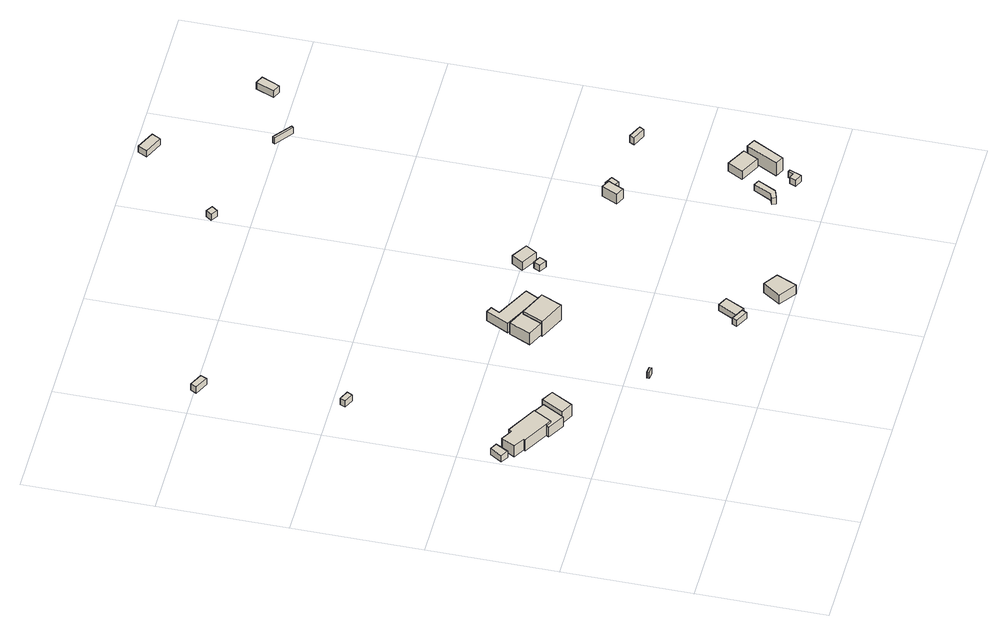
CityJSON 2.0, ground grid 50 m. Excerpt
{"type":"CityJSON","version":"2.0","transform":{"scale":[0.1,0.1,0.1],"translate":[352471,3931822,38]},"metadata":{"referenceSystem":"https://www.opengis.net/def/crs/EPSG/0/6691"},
"CityObjects":{
"building1":{"type":"Building","attributes":{"measuredHeight":3.2,"BuildingIDAttribute.prefecture":"14","BuildingIDAttribute.city":"14153","BuildingDetailAttribute.surveyYear":2015,"BuildingRiverFloodingRiskAttribute.description":"1","BuildingRiverFloodingRiskAttribute.rankOrg":"3","BuildingRiverFloodingRiskAttribute.depth":3.62,"BuildingRiverFloodingRiskAttribute.adminType":"2","BuildingRiverFloodingRiskAttribute.scale":"1","BuildingRiverFloodingRiskAttribute.duration":10.42},"geometry":[{"type":"Solid","lod":"1","boundaries":[[[[0,1,2,3]],[[2,4,5,3]],[[1,6,4,2]],[[0,7,6,1]],[[3,5,7,0]],[[4,6,7,5]]]]}]},
"building2":{"type":"Building","attributes":{"usage":"413","measuredHeight":6.4,"storeysAboveGround":1,"BuildingIDAttribute.prefecture":"14","BuildingIDAttribute.city":"14153","BuildingDetailAttribute.totalFloorArea":142.38,"BuildingDetailAttribute.buildingFootprintArea":142.38,"BuildingDetailAttribute.buildingStructureType":"610","BuildingDetailAttribute.buildingStructureOrgType":"2","BuildingDetailAttribute.orgUsage":"30","BuildingDetailAttribute.surveyYear":2015,"BuildingRiverFloodingRiskAttribute.description":"1","BuildingRiverFloodingRiskAttribute.rankOrg":"3","BuildingRiverFloodingRiskAttribute.depth":3.64,"BuildingRiverFloodingRiskAttribute.adminType":"2","BuildingRiverFloodingRiskAttribute.scale":"1","BuildingRiverFloodingRiskAttribute.duration":10.42},"geometry":[{"type":"Solid","lod":"1","boundaries":[[[[8,9,10,11,12,13,14,15,16]],[[15,17,18,16]],[[14,19,17,15]],[[13,20,19,14]],[[12,21,20,13]],[[11,22,21,12]],[[10,23,22,11]],[[9,24,23,10]],[[8,25,24,9]],[[16,18,25,8]],[[17,19,20,21,22,23,24,25,18]]]]}]},
"building3":{"type":"Building","attributes":{"usage":"413","measuredHeight":5.5,"storeysAboveGround":1,"BuildingIDAttribute.prefecture":"14","BuildingIDAttribute.city":"14153","BuildingDetailAttribute.totalFloorArea":58.03,"BuildingDetailAttribute.buildingFootprintArea":58.03,"BuildingDetailAttribute.buildingStructureType":"601","BuildingDetailAttribute.buildingStructureOrgType":"1","BuildingDetailAttribute.orgUsage":"30","BuildingDetailAttribute.surveyYear":2015},"geometry":[{"type":"Solid","lod":"1","boundaries":[[[[26,27,28,29,30,31,32]],[[31,33,34,32]],[[30,35,33,31]],[[29,36,35,30]],[[28,37,36,29]],[[27,38,37,28]],[[26,39,38,27]],[[32,34,39,26]],[[33,35,36,37,38,39,34]]]]}]},
"building4":{"type":"Building","attributes":{"usage":"401","measuredHeight":6.2,"storeysAboveGround":1,"BuildingIDAttribute.prefecture":"14","BuildingIDAttribute.city":"14153","BuildingDetailAttribute.totalFloorArea":45.11,"BuildingDetailAttribute.buildingFootprintArea":45.11,"BuildingDetailAttribute.buildingStructureType":"610","BuildingDetailAttribute.buildingStructureOrgType":"2","BuildingDetailAttribute.orgUsage":"61","BuildingDetailAttribute.surveyYear":2015},"geometry":[{"type":"Solid","lod":"1","boundaries":[[[[40,41,42,43]],[[42,44,45,43]],[[41,46,44,42]],[[40,47,46,41]],[[43,45,47,40]],[[44,46,47,45]]]]}]},
"building5":{"type":"Building","attributes":{"BuildingIDAttribute.prefecture":"14","BuildingIDAttribute.city":"14153","BuildingDetailAttribute.surveyYear":2015,"BuildingRiverFloodingRiskAttribute.description":"1","BuildingRiverFloodingRiskAttribute.rankOrg":"3","BuildingRiverFloodingRiskAttribute.depth":3.51,"BuildingRiverFloodingRiskAttribute.adminType":"2","BuildingRiverFloodingRiskAttribute.scale":"1","BuildingRiverFloodingRiskAttribute.duration":25.92},"geometry":[{"type":"Solid","lod":"1","boundaries":[[[[48,49,50,51]],[[50,52,53,51]],[[49,54,52,50]],[[48,55,54,49]],[[51,53,55,48]],[[52,54,55,53]]]]}]},
"building6":{"type":"Building","attributes":{"BuildingIDAttribute.prefecture":"14","BuildingIDAttribute.city":"14153","BuildingDetailAttribute.surveyYear":2015,"BuildingRiverFloodingRiskAttribute.description":"1","BuildingRiverFloodingRiskAttribute.rankOrg":"2","BuildingRiverFloodingRiskAttribute.depth":1.64,"BuildingRiverFloodingRiskAttribute.adminType":"2","BuildingRiverFloodingRiskAttribute.scale":"1","BuildingRiverFloodingRiskAttribute.duration":27.67},"geometry":[{"type":"Solid","lod":"1","boundaries":[[[[56,57,58,59]],[[58,60,61,59]],[[57,62,60,58]],[[56,63,62,57]],[[59,61,63,56]],[[60,62,63,61]]]]}]},
"building7":{"type":"Building","attributes":{"BuildingIDAttribute.prefecture":"14","BuildingIDAttribute.city":"14153","BuildingDetailAttribute.surveyYear":2015,"BuildingRiverFloodingRiskAttribute.description":"1","BuildingRiverFloodingRiskAttribute.rankOrg":"2","BuildingRiverFloodingRiskAttribute.depth":2.81,"BuildingRiverFloodingRiskAttribute.adminType":"2","BuildingRiverFloodingRiskAttribute.scale":"1","BuildingRiverFloodingRiskAttribute.duration":21.67},"geometry":[{"type":"Solid","lod":"1","boundaries":[[[[64,65,66,67]],[[66,68,69,67]],[[65,70,68,66]],[[64,71,70,65]],[[67,69,71,64]],[[68,70,71,69]]]]}]},
"building8":{"type":"Building","attributes":{"usage":"401","measuredHeight":6.7,"storeysAboveGround":2,"BuildingIDAttribute.prefecture":"14","BuildingIDAttribute.city":"14153","BuildingDetailAttribute.totalFloorArea":123.71,"BuildingDetailAttribute.buildingFootprintArea":61.85,"BuildingDetailAttribute.buildingStructureType":"610","BuildingDetailAttribute.buildingStructureOrgType":"2","BuildingDetailAttribute.orgUsage":"61","BuildingDetailAttribute.surveyYear":2015,"BuildingRiverFloodingRiskAttribute.description":"1","BuildingRiverFloodingRiskAttribute.rankOrg":"3","BuildingRiverFloodingRiskAttribute.depth":3.27,"BuildingRiverFloodingRiskAttribute.adminType":"2","BuildingRiverFloodingRiskAttribute.scale":"1","BuildingRiverFloodingRiskAttribute.duration":27.58},"geometry":[{"type":"Solid","lod":"1","boundaries":[[[[72,73,74,75,76,77]],[[76,78,79,77]],[[75,80,78,76]],[[74,81,80,75]],[[73,82,81,74]],[[72,83,82,73]],[[77,79,83,72]],[[78,80,81,82,83,79]]]]}]},
"building9":{"type":"Building","attributes":{"BuildingIDAttribute.prefecture":"14","BuildingIDAttribute.city":"14153","BuildingDetailAttribute.surveyYear":2015},"geometry":[{"type":"Solid","lod":"1","boundaries":[[[[84,85,86,87,88]],[[87,89,90,88]],[[86,91,89,87]],[[85,92,91,86]],[[84,93,92,85]],[[88,90,93,84]],[[89,91,92,93,90]]]]}]},
"building10":{"type":"Building","attributes":{"usage":"401","measuredHeight":7.8,"storeysAboveGround":2,"BuildingIDAttribute.prefecture":"14","BuildingIDAttribute.city":"14153","BuildingDetailAttribute.totalFloorArea":194.72,"BuildingDetailAttribute.buildingFootprintArea":97.36,"BuildingDetailAttribute.buildingStructureType":"610","BuildingDetailAttribute.buildingStructureOrgType":"2","BuildingDetailAttribute.orgUsage":"61","BuildingDetailAttribute.surveyYear":2015,"BuildingRiverFloodingRiskAttribute.description":"1","BuildingRiverFloodingRiskAttribute.rankOrg":"3","BuildingRiverFloodingRiskAttribute.depth":3.54,"BuildingRiverFloodingRiskAttribute.adminType":"2","BuildingRiverFloodingRiskAttribute.scale":"1","BuildingRiverFloodingRiskAttribute.duration":27.33},"geometry":[{"type":"Solid","lod":"1","boundaries":[[[[94,95,96,97,98,99]],[[98,100,101,99]],[[97,102,100,98]],[[96,103,102,97]],[[95,104,103,96]],[[94,105,104,95]],[[99,101,105,94]],[[100,102,103,104,105,101]]]]}]},
"building11":{"type":"Building","attributes":{"BuildingIDAttribute.prefecture":"14","BuildingIDAttribute.city":"14153","BuildingDetailAttribute.surveyYear":2015},"geometry":[{"type":"Solid","lod":"1","boundaries":[[[[85,84,106,107,108]],[[107,109,110,108]],[[106,111,109,107]],[[84,93,111,106]],[[85,92,93,84]],[[108,110,92,85]],[[109,111,93,92,110]]]]}]},
"building12":{"type":"Building","attributes":{"measuredHeight":5,"BuildingIDAttribute.prefecture":"14","BuildingIDAttribute.city":"14153","BuildingDetailAttribute.surveyYear":2015,"BuildingRiverFloodingRiskAttribute.description":"1","BuildingRiverFloodingRiskAttribute.rankOrg":"3","BuildingRiverFloodingRiskAttribute.depth":3.24,"BuildingRiverFloodingRiskAttribute.adminType":"2","BuildingRiverFloodingRiskAttribute.scale":"1","BuildingRiverFloodingRiskAttribute.duration":27.33},"geometry":[{"type":"Solid","lod":"1","boundaries":[[[[112,113,114,115,116,117]],[[116,118,119,117]],[[115,120,118,116]],[[114,121,120,115]],[[113,122,121,114]],[[112,123,122,113]],[[117,119,123,112]],[[118,120,121,122,123,119]]]]}]},
"building13":{"type":"Building","attributes":{"measuredHeight":4.6,"BuildingIDAttribute.prefecture":"14","BuildingIDAttribute.city":"14153","BuildingDetailAttribute.surveyYear":2015,"BuildingRiverFloodingRiskAttribute.description":"1","BuildingRiverFloodingRiskAttribute.rankOrg":"3","BuildingRiverFloodingRiskAttribute.depth":4.18,"BuildingRiverFloodingRiskAttribute.adminType":"2","BuildingRiverFloodingRiskAttribute.scale":"2"},"geometry":[{"type":"Solid","lod":"1","boundaries":[[[[124,125,126,127]],[[126,128,129,127]],[[125,130,128,126]],[[124,131,130,125]],[[127,129,131,124]],[[128,130,131,129]]]]}]},
"building14":{"type":"Building","attributes":{"BuildingIDAttribute.prefecture":"14","BuildingIDAttribute.city":"14153","BuildingDetailAttribute.surveyYear":2015,"BuildingRiverFloodingRiskAttribute.description":"1","BuildingRiverFloodingRiskAttribute.rankOrg":"3","BuildingRiverFloodingRiskAttribute.depth":3.58,"BuildingRiverFloodingRiskAttribute.adminType":"2","BuildingRiverFloodingRiskAttribute.scale":"1","BuildingRiverFloodingRiskAttribute.duration":28.75},"geometry":[{"type":"Solid","lod":"1","boundaries":[[[[132,133,134,135]],[[134,136,137,135]],[[133,138,136,134]],[[132,139,138,133]],[[135,137,139,132]],[[136,138,139,137]]]]}]},
"building15":{"type":"Building","attributes":{"usage":"451","measuredHeight":4.7,"storeysAboveGround":1,"BuildingIDAttribute.prefecture":"14","BuildingIDAttribute.city":"14153","BuildingDetailAttribute.totalFloorArea":37.17,"BuildingDetailAttribute.buildingFootprintArea":37.17,"BuildingDetailAttribute.buildingStructureType":"610","BuildingDetailAttribute.buildingStructureOrgType":"2","BuildingDetailAttribute.orgUsage":"200","BuildingDetailAttribute.surveyYear":2015,"BuildingRiverFloodingRiskAttribute.description":"1","BuildingRiverFloodingRiskAttribute.rankOrg":"3","BuildingRiverFloodingRiskAttribute.depth":3.89,"BuildingRiverFloodingRiskAttribute.adminType":"2","BuildingRiverFloodingRiskAttribute.scale":"1","BuildingRiverFloodingRiskAttribute.duration":28.75},"geometry":[{"type":"Solid","lod":"1","boundaries":[[[[140,141,142,143]],[[142,144,145,143]],[[141,146,144,142]],[[140,147,146,141]],[[143,145,147,140]],[[144,146,147,145]]]]}]},
"building16":{"type":"Building","attributes":{"measuredHeight":3.4,"BuildingIDAttribute.prefecture":"14","BuildingIDAttribute.city":"14153","BuildingDetailAttribute.surveyYear":2015,"BuildingRiverFloodingRiskAttribute.description":"1","BuildingRiverFloodingRiskAttribute.rankOrg":"3","BuildingRiverFloodingRiskAttribute.depth":4.12,"BuildingRiverFloodingRiskAttribute.adminType":"2","BuildingRiverFloodingRiskAttribute.scale":"1","BuildingRiverFloodingRiskAttribute.duration":30.75},"geometry":[{"type":"Solid","lod":"1","boundaries":[[[[148,149,150,151,152,153]],[[152,154,155,153]],[[151,156,154,152]],[[150,157,156,151]],[[149,158,157,150]],[[148,159,158,149]],[[153,155,159,148]],[[154,156,157,158,159,155]]]]}]},
"building17":{"type":"Building","attributes":{"BuildingIDAttribute.prefecture":"14","BuildingIDAttribute.city":"14153","BuildingDetailAttribute.surveyYear":2015,"BuildingRiverFloodingRiskAttribute.description":"1","BuildingRiverFloodingRiskAttribute.rankOrg":"3","BuildingRiverFloodingRiskAttribute.depth":3.62,"BuildingRiverFloodingRiskAttribute.adminType":"2","BuildingRiverFloodingRiskAttribute.scale":"1","BuildingRiverFloodingRiskAttribute.duration":27.08},"geometry":[{"type":"Solid","lod":"1","boundaries":[[[[160,161,162,163]],[[162,164,165,163]],[[161,166,164,162]],[[160,167,166,161]],[[163,165,167,160]],[[164,166,167,165]]]]}]},
"building18":{"type":"Building","attributes":{"measuredHeight":5.1,"BuildingIDAttribute.prefecture":"14","BuildingIDAttribute.city":"14153","BuildingDetailAttribute.surveyYear":2015,"BuildingRiverFloodingRiskAttribute.description":"1","BuildingRiverFloodingRiskAttribute.rankOrg":"3","BuildingRiverFloodingRiskAttribute.depth":4.07,"BuildingRiverFloodingRiskAttribute.adminType":"2","BuildingRiverFloodingRiskAttribute.scale":"1","BuildingRiverFloodingRiskAttribute.duration":30.33},"geometry":[{"type":"Solid","lod":"1","boundaries":[[[[168,169,170,171,172]],[[171,173,174,172]],[[170,175,173,171]],[[169,176,175,170]],[[168,177,176,169]],[[172,174,177,168]],[[173,175,176,177,174]]]]}]},
"building19":{"type":"Building","attributes":{"BuildingIDAttribute.prefecture":"14","BuildingIDAttribute.city":"14153","BuildingDetailAttribute.surveyYear":2015,"BuildingRiverFloodingRiskAttribute.description":"1","BuildingRiverFloodingRiskAttribute.rankOrg":"3","BuildingRiverFloodingRiskAttribute.depth":4.22,"BuildingRiverFloodingRiskAttribute.adminType":"2","BuildingRiverFloodingRiskAttribute.scale":"1","BuildingRiverFloodingRiskAttribute.duration":30.75},"geometry":[{"type":"Solid","lod":"1","boundaries":[[[[178,179,180,181,182,183]],[[182,184,185,183]],[[181,186,184,182]],[[180,187,186,181]],[[179,188,187,180]],[[178,189,188,179]],[[183,185,189,178]],[[184,186,187,188,189,185]]]]}]},
"building20":{"type":"Building","attributes":{"BuildingIDAttribute.prefecture":"14","BuildingIDAttribute.city":"14153","BuildingDetailAttribute.surveyYear":2015,"BuildingRiverFloodingRiskAttribute.description":"1","BuildingRiverFloodingRiskAttribute.rankOrg":"3","BuildingRiverFloodingRiskAttribute.depth":4.25,"BuildingRiverFloodingRiskAttribute.adminType":"2","BuildingRiverFloodingRiskAttribute.scale":"1","BuildingRiverFloodingRiskAttribute.duration":30.33},"geometry":[{"type":"Solid","lod":"1","boundaries":[[[[190,168,172,191,192]],[[191,193,194,192]],[[172,195,193,191]],[[168,196,195,172]],[[190,197,196,168]],[[192,194,197,190]],[[193,195,196,197,194]]]]}]},
"building21":{"type":"Building","attributes":{"usage":"441","measuredHeight":4.1,"storeysAboveGround":2,"BuildingIDAttribute.prefecture":"14","BuildingIDAttribute.city":"14153","BuildingDetailAttribute.totalFloorArea":109.9,"BuildingDetailAttribute.buildingFootprintArea":54.95,"BuildingDetailAttribute.buildingStructureType":"610","BuildingDetailAttribute.buildingStructureOrgType":"2","BuildingDetailAttribute.orgUsage":"180","BuildingDetailAttribute.surveyYear":2015,"BuildingRiverFloodingRiskAttribute.description":"1","BuildingRiverFloodingRiskAttribute.rankOrg":"3","BuildingRiverFloodingRiskAttribute.depth":4.2,"BuildingRiverFloodingRiskAttribute.adminType":"2","BuildingRiverFloodingRiskAttribute.scale":"1","BuildingRiverFloodingRiskAttribute.duration":30.75},"geometry":[{"type":"Solid","lod":"1","boundaries":[[[[198,199,200,201]],[[200,202,203,201]],[[199,204,202,200]],[[198,205,204,199]],[[201,203,205,198]],[[202,204,205,203]]]]}]},
"building22":{"type":"Building","attributes":{"usage":"441","measuredHeight":7.4,"storeysAboveGround":2,"BuildingIDAttribute.prefecture":"14","BuildingIDAttribute.city":"14153","BuildingDetailAttribute.totalFloorArea":95.11,"BuildingDetailAttribute.buildingFootprintArea":47.55,"BuildingDetailAttribute.buildingStructureType":"610","BuildingDetailAttribute.buildingStructureOrgType":"2","BuildingDetailAttribute.orgUsage":"180","BuildingDetailAttribute.surveyYear":2015,"BuildingRiverFloodingRiskAttribute.description":"1","BuildingRiverFloodingRiskAttribute.rankOrg":"3","BuildingRiverFloodingRiskAttribute.depth":4.24,"BuildingRiverFloodingRiskAttribute.adminType":"2","BuildingRiverFloodingRiskAttribute.scale":"1","BuildingRiverFloodingRiskAttribute.duration":30.75},"geometry":[{"type":"Solid","lod":"1","boundaries":[[[[206,207,208,209]],[[208,210,211,209]],[[207,212,210,208]],[[206,213,212,207]],[[209,211,213,206]],[[210,212,213,211]]]]}]},
"building23":{"type":"Building","attributes":{"measuredHeight":3.6,"BuildingIDAttribute.prefecture":"14","BuildingIDAttribute.city":"14153","BuildingDetailAttribute.surveyYear":2015,"BuildingRiverFloodingRiskAttribute.description":"1","BuildingRiverFloodingRiskAttribute.rankOrg":"3","BuildingRiverFloodingRiskAttribute.depth":3.82,"BuildingRiverFloodingRiskAttribute.adminType":"2","BuildingRiverFloodingRiskAttribute.scale":"1","BuildingRiverFloodingRiskAttribute.duration":30.33},"geometry":[{"type":"Solid","lod":"1","boundaries":[[[[214,215,216,217]],[[216,218,219,217]],[[215,220,218,216]],[[214,221,220,215]],[[217,219,221,214]],[[218,220,221,219]]]]}]},
"building24":{"type":"Building","attributes":{"BuildingIDAttribute.prefecture":"14","BuildingIDAttribute.city":"14153","BuildingDetailAttribute.surveyYear":2015,"BuildingRiverFloodingRiskAttribute.description":"1","BuildingRiverFloodingRiskAttribute.rankOrg":"2","BuildingRiverFloodingRiskAttribute.depth":2.67,"BuildingRiverFloodingRiskAttribute.adminType":"2","BuildingRiverFloodingRiskAttribute.scale":"1","BuildingRiverFloodingRiskAttribute.duration":18.67},"geometry":[{"type":"Solid","lod":"1","boundaries":[[[[222,223,224,225]],[[224,226,227,225]],[[223,228,226,224]],[[222,229,228,223]],[[225,227,229,222]],[[226,228,229,227]]]]}]},
"building25":{"type":"Building","attributes":{"BuildingIDAttribute.prefecture":"14","BuildingIDAttribute.city":"14153","BuildingDetailAttribute.surveyYear":2015,"BuildingRiverFloodingRiskAttribute.description":"1","BuildingRiverFloodingRiskAttribute.rankOrg":"3","BuildingRiverFloodingRiskAttribute.depth":3.52,"BuildingRiverFloodingRiskAttribute.adminType":"2","BuildingRiverFloodingRiskAttribute.scale":"1","BuildingRiverFloodingRiskAttribute.duration":28.83},"geometry":[{"type":"Solid","lod":"1","boundaries":[[[[230,231,232,233]],[[232,234,235,233]],[[231,236,234,232]],[[230,237,236,231]],[[233,235,237,230]],[[234,236,237,235]]]]}]},
"building26":{"type":"Building","attributes":{"measuredHeight":3.5,"BuildingIDAttribute.prefecture":"14","BuildingIDAttribute.city":"14153","BuildingDetailAttribute.surveyYear":2015,"BuildingRiverFloodingRiskAttribute.description":"1","BuildingRiverFloodingRiskAttribute.rankOrg":"3","BuildingRiverFloodingRiskAttribute.depth":3.82,"BuildingRiverFloodingRiskAttribute.adminType":"2","BuildingRiverFloodingRiskAttribute.scale":"1","BuildingRiverFloodingRiskAttribute.duration":28.83},"geometry":[{"type":"Solid","lod":"1","boundaries":[[[[238,239,240,241]],[[240,242,243,241]],[[239,244,242,240]],[[238,245,244,239]],[[241,243,245,238]],[[242,244,245,243]]]]}]}
},
"vertices":[
[63,867,17],[36,819,17],[8,835,17],[36,882,17],[8,835,48],[36,882,48],[36,819,48],[63,867,48],
[205,698,15],[182,710,15],[86,765,15],[89,771,15],[46,796,15],[76,849,15],[118,825,15],[125,836,15],[245,769,15],[125,836,69],[245,769,69],[118,825,69],[76,849,69],[46,796,69],[89,771,69],[86,765,69],[182,710,69],[205,698,69],
[289,745,16],[242,661,16],[175,698,16],[182,710,16],[205,698,16],[245,769,16],[245,770,16],[245,769,63],[245,770,63],[205,698,63],[182,710,63],[175,698,63],[242,661,63],[289,745,63],
[255,668,16],[302,753,16],[348,727,16],[301,643,16],[348,727,73],[301,643,73],[302,753,73],[255,668,73],
[196,1432,17],[158,1449,17],[168,1471,17],[206,1453,17],[168,1471,47],[206,1453,47],[158,1449,47],[196,1432,47],
[537,411,36],[538,420,36],[563,417,36],[562,408,36],[563,417,66],[562,408,66],[538,420,66],[537,411,66],
[152,1962,23],[100,1988,23],[112,2012,23],[164,1986,23],[112,2012,53],[164,1986,53],[100,1988,53],[152,1962,53],
[686,847,20],[626,875,20],[664,958,20],[733,926,20],[729,918,20],[720,922,20],[729,918,76],[720,922,76],[733,926,76],[664,958,76],[626,875,76],[686,847,76],
[924,179,15],[953,164,15],[943,146,15],[894,171,15],[904,190,15],[894,171,45],[904,190,45],[943,146,45],[953,164,45],[924,179,45],
[683,842,16],[686,847,16],[720,922,16],[729,918,16],[820,876,16],[783,796,16],[820,876,89],[783,796,89],[729,918,89],[720,922,89],[686,847,89],[683,842,89],
[962,253,15],[999,234,15],[961,160,15],[999,234,45],[961,160,45],[962,253,45],
[855,943,16],[827,889,16],[673,968,16],[718,1056,16],[741,1045,16],[723,1011,16],[741,1045,61],[723,1011,61],[718,1056,61],[673,968,61],[827,889,61],[855,943,61],
[1044,49,15],[1091,118,15],[1146,80,15],[1111,2,15],[1146,80,59],[1111,2,59],[1091,118,59],[1044,49,59],
[1009,928,18],[1022,953,18],[1051,938,18],[1038,912,18],[1051,938,48],[1038,912,48],[1022,953,48],[1009,928,48],
[1005,993,13],[1032,1036,13],[1094,998,13],[1068,955,13],[1094,998,53],[1068,955,53],[1032,1036,53],[1005,993,53],
[1628,262,11],[1592,193,11],[1557,180,11],[1549,195,11],[1571,204,11],[1607,273,11],[1571,204,42],[1607,273,42],[1549,195,42],[1557,180,42],[1592,193,42],[1628,262,42],
[1040,2150,17],[1024,2128,17],[1000,2145,17],[1015,2166,17],[1000,2145,47],[1015,2166,47],[1024,2128,47],[1040,2150,47],
[1477,768,11],[1457,725,11],[1424,741,11],[1453,801,11],[1486,784,11],[1453,801,59],[1486,784,59],[1424,741,59],[1457,725,59],[1477,768,59],
[1693,150,11],[1701,170,11],[1711,166,11],[1692,120,11],[1662,133,11],[1673,158,11],[1662,133,41],[1673,158,41],[1692,120,41],[1711,166,41],[1701,170,41],[1693,150,41],
[1508,752,11],[1494,799,11],[1525,783,11],[1494,799,41],[1525,783,41],[1486,784,41],[1477,768,41],[1508,752,41],
[1730,289,10],[1654,330,10],[1685,389,10],[1761,348,10],[1685,389,50],[1761,348,50],[1654,330,50],[1730,289,50],
[1733,198,10],[1701,215,10],[1765,336,10],[1797,319,10],[1765,336,74],[1797,319,74],[1701,215,74],[1733,198,74],
[1800,744,11],[1792,727,11],[1741,750,11],[1749,768,11],[1741,750,46],[1749,768,46],[1792,727,46],[1800,744,46],
[1353,2446,24],[1336,2412,24],[1263,2446,24],[1280,2481,24],[1263,2446,54],[1280,2481,54],[1336,2412,54],[1353,2446,54],
[1524,1969,10],[1517,1961,10],[1449,2015,10],[1455,2023,10],[1449,2015,40],[1455,2023,40],[1517,1961,40],[1524,1969,40],
[1680,2073,14],[1711,2144,14],[1743,2130,14],[1712,2059,14],[1743,2130,46],[1712,2059,46],[1711,2144,46],[1680,2073,46]
]}
